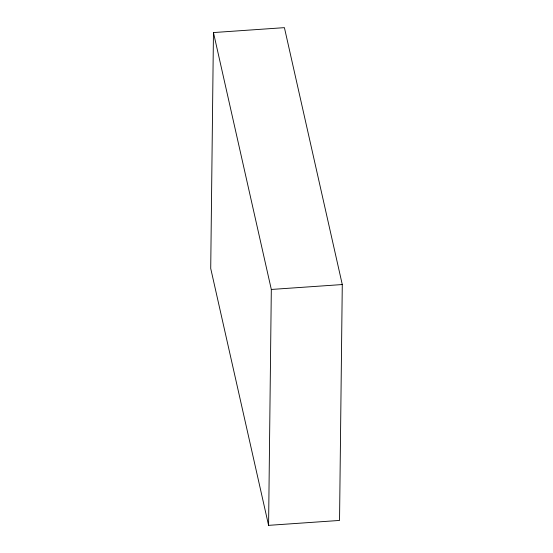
<?xml version="1.0" encoding="UTF-8"?>
<svg xmlns="http://www.w3.org/2000/svg" width="553" height="553" viewBox="0 0 553 553"><rect width="100%" height="100%" fill="white"/><g stroke="black" fill="none" stroke-linecap="round" stroke-linejoin="round"><path stroke-width="0.83" d="M213.458 32.558L210.721 268.454L268.585 525.35L339.542 520.442L342.279 284.546L284.415 27.65L213.458 32.558L271.316 289.454L268.585 525.35M271.316 289.454L342.279 284.546"/></g></svg>
